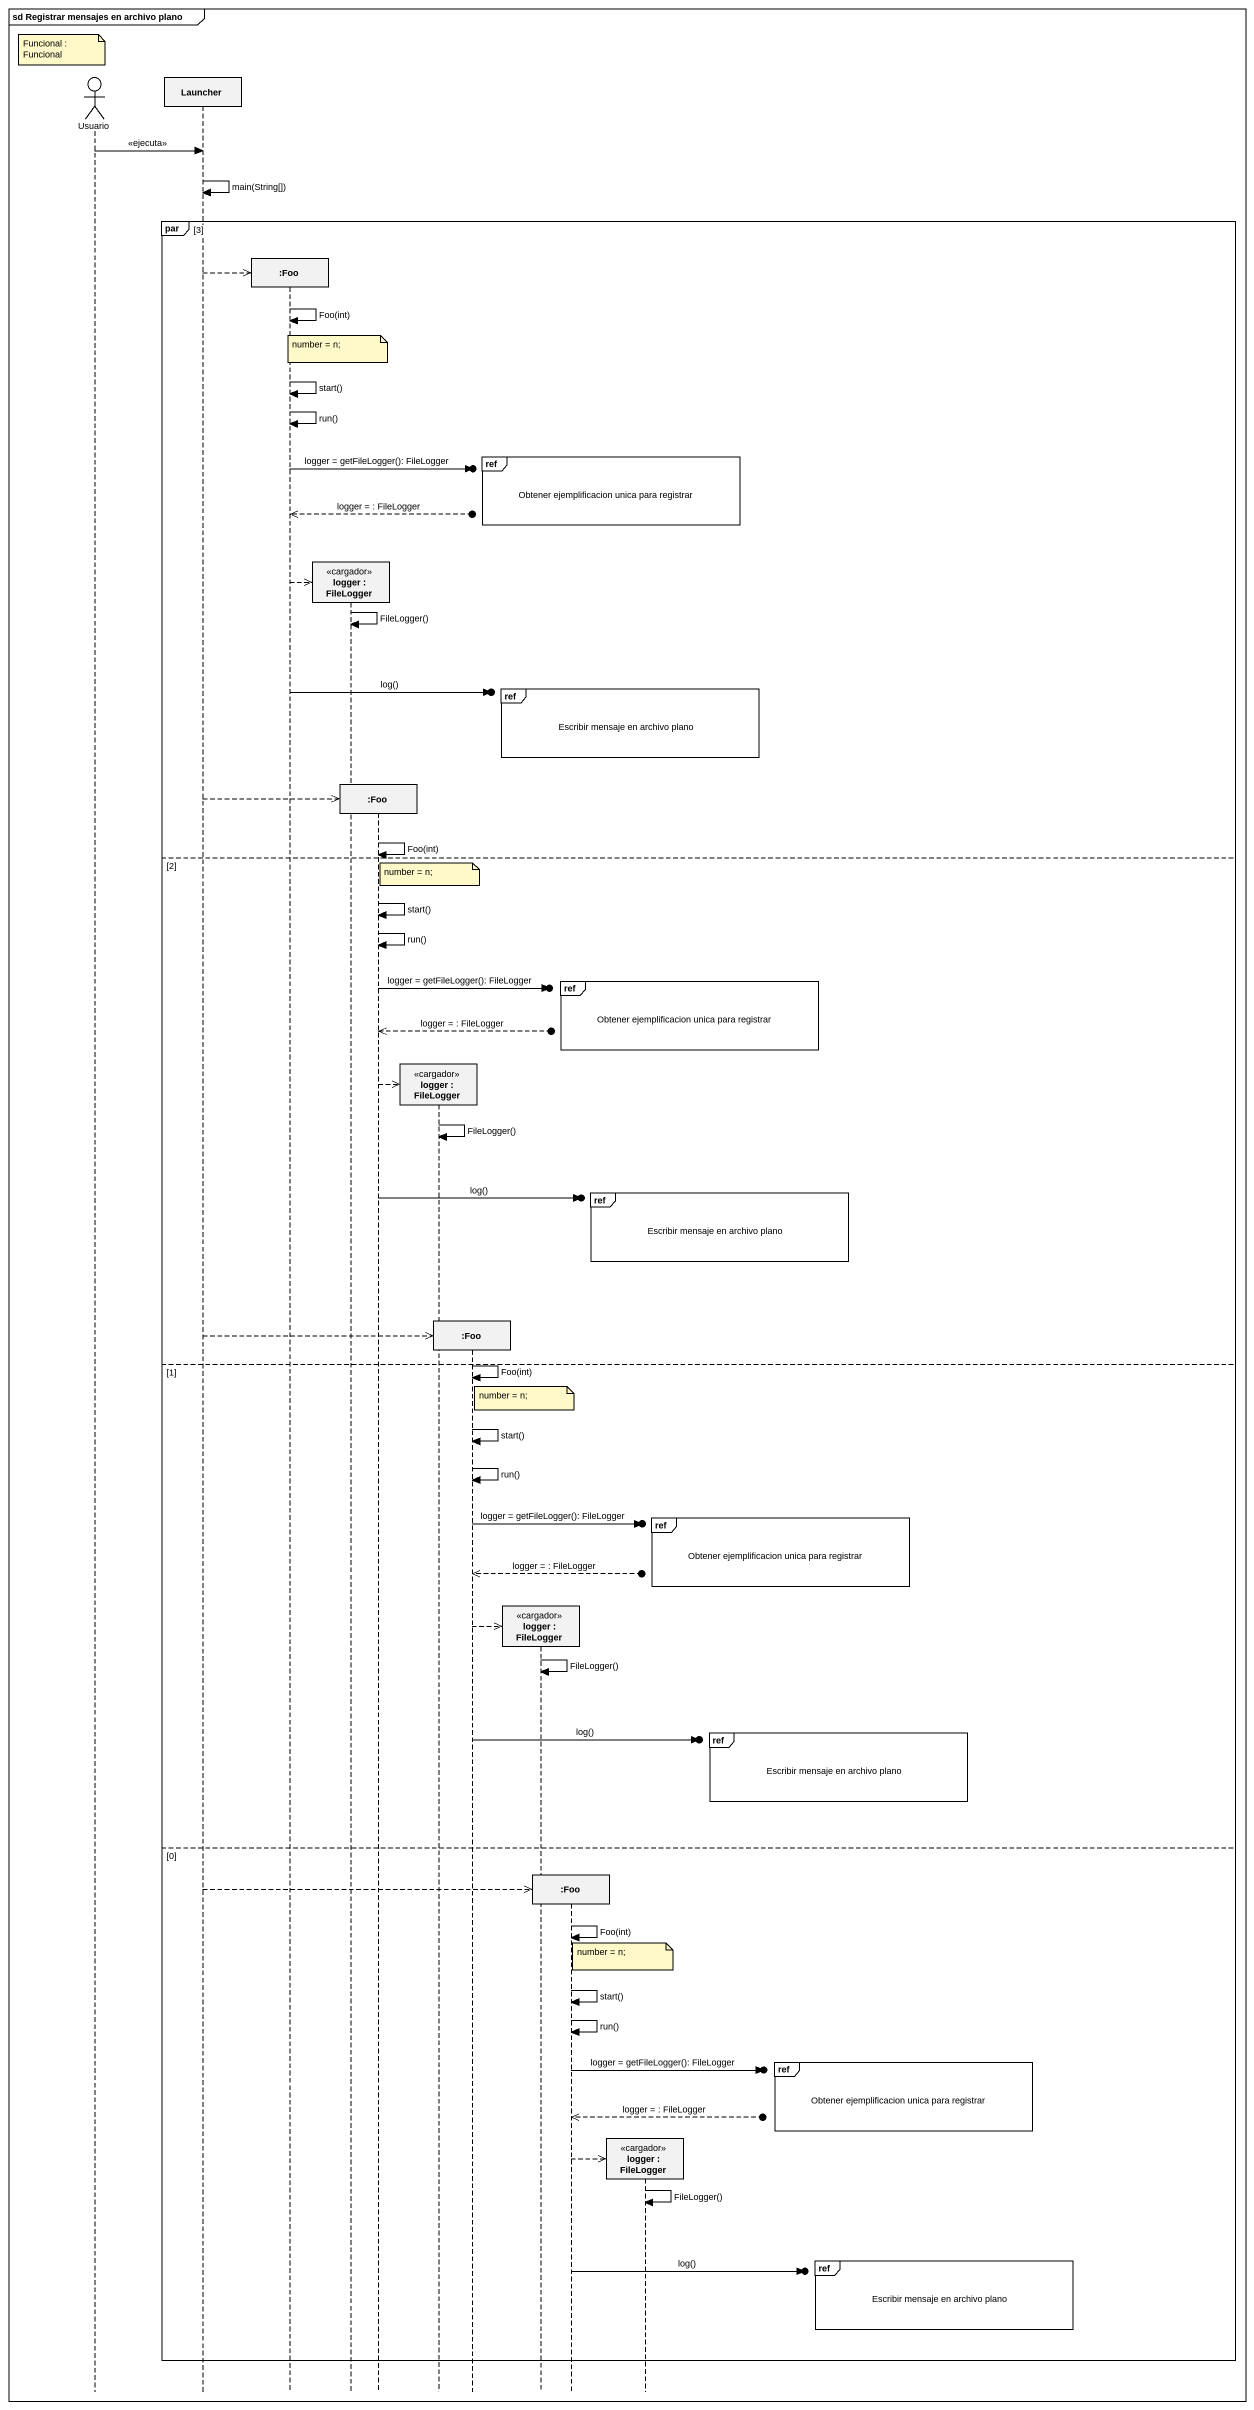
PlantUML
@startuml
mainframe sd Registrar mensajes en archivo plano
hide footbox
actor Usuario
participant Launcher
participant ":Foo" as Foo
participant "logger : FileLogger" as logger <<cargador>>
participant ":Foo" as Foo_2
participant "logger : FileLogger" as logger_2 <<cargador>>
participant ":Foo" as Foo_3
participant "logger : FileLogger" as logger_3 <<cargador>>
participant ":Foo" as Foo_4
participant "logger : FileLogger" as logger_4 <<cargador>>

note over Usuario : Funcional : Funcional
Usuario -> Launcher : <<ejecuta>>
Launcher -> Launcher : main(String[])
par 3
  Launcher -->> Foo **
  Foo -> Foo : Foo(int)
  note over logger : number = n;
  Foo -> Foo : start()
  Foo -> Foo : run()
  ref over logger_3, Foo_4, logger_4 : Obtener ejemplificacion unica para registrar
  Foo ->o] : logger = getFileLogger(): FileLogger
  Foo <<--o] : logger = : FileLogger
  Foo -->> logger **
  logger -> logger : FileLogger()
  ref over logger_3, Foo_4, logger_4 : Escribir mensaje en archivo plano
  Foo ->o] : log()
  Launcher -->> Foo_2 **
  Foo_2 -> Foo_2 : Foo(int)
else 2
  note over logger_2 : number = n;
  Foo_2 -> Foo_2 : start()
  Foo_2 -> Foo_2 : run()
  ref over Foo_4, logger_4 : Obtener ejemplificacion unica para registrar
  Foo_2 ->o] : logger = getFileLogger(): FileLogger
  Foo_2 <<--o] : logger = : FileLogger
  Foo_2 -->> logger_2 **
  logger_2 -> logger_2 : FileLogger()
  ref over logger_4 : Escribir mensaje en archivo plano
  Foo_2 ->o] : log()
  Launcher -->> Foo_3 **
else 1
  Foo_3 -> Foo_3 : Foo(int)
  note over logger_3 : number = n;
  Foo_3 -> Foo_3 : start()
  Foo_3 -> Foo_3 : run()
  ref over logger_4 : Obtener ejemplificacion unica para registrar
  Foo_3 ->o] : logger = getFileLogger(): FileLogger
  Foo_3 <<--o] : logger = : FileLogger
  Foo_3 -->> logger_3 **
  logger_3 -> logger_3 : FileLogger()
  ref over logger_4 : Escribir mensaje en archivo plano
  Foo_3 ->o] : log()
else 0
  Launcher -->> Foo_4 **
  Foo_4 -> Foo_4 : Foo(int)
  note over logger_4 : number = n;
  Foo_4 -> Foo_4 : start()
  Foo_4 -> Foo_4 : run()
  ref over logger_4 : Obtener ejemplificacion unica para registrar
  Foo_4 ->o] : logger = getFileLogger(): FileLogger
  Foo_4 <<--o] : logger = : FileLogger
  Foo_4 -->> logger_4 **
  logger_4 -> logger_4 : FileLogger()
  ref over logger_4 : Escribir mensaje en archivo plano
  Foo_4 ->o] : log()
end
@enduml
